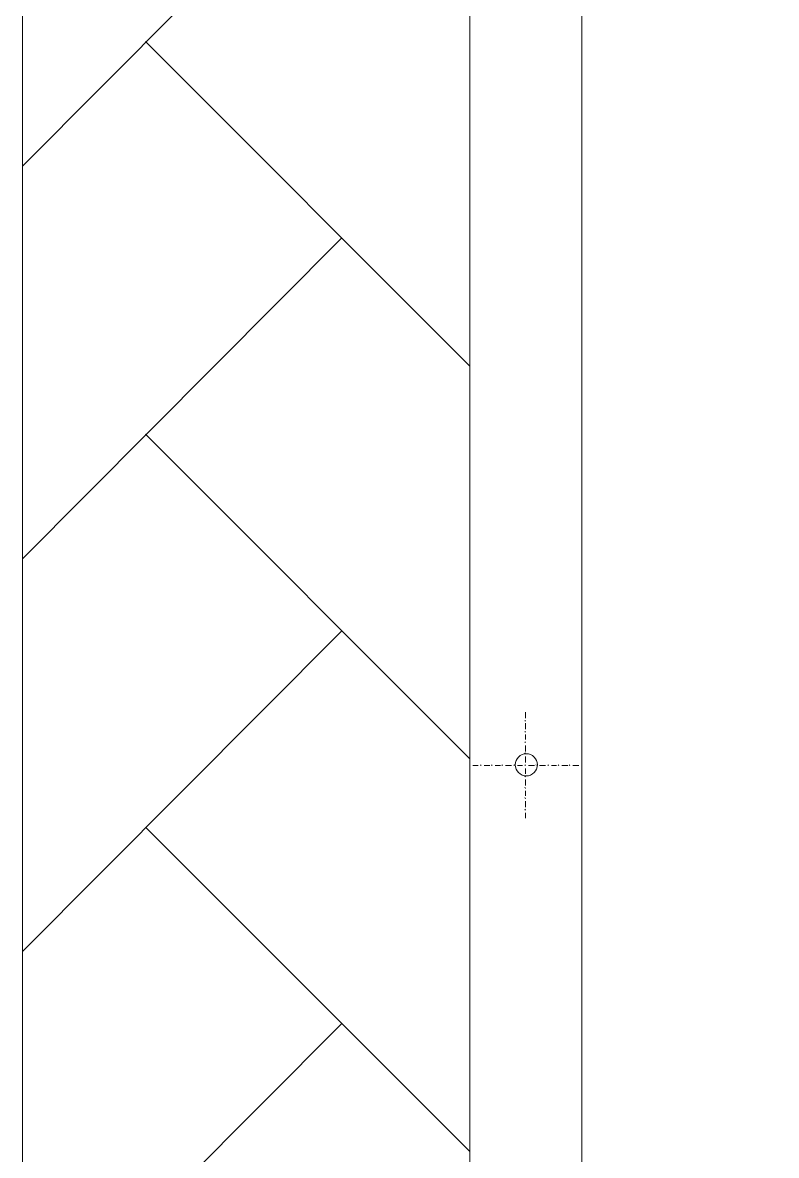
# Model space of a CAD drawing. Header units: millimetres. Extents: x 2928 to 3112, y 1220 to 1280.
# Drawn here: x 2939.241 to 2940.937, y 1255.662 to 1258.21 of the extents above; entities that cross this region are included whole.
import ezdxf

# ---------------------------------------------------------------- set-up
doc = ezdxf.new("R2010")
doc.units = ezdxf.units.MM

msp = doc.modelspace()

# ---------------------------------------------------------------- linework, layer by layer
at = {"color": 7, "linetype": 'Continuous', "lineweight": 5, "true_color": 0x000007}
msp.add_lwpolyline([(2939.24129, 1264.04895), (2939.24129, 1239.30359), (2939.24129, 1239.30359)], dxfattribs=at)
at = {"color": 252, "linetype": 'Continuous', "lineweight": 13, "true_color": 0x989898}
msp.add_lwpolyline([(2982.2769, 1240.06027), (2940.24797, 1240.06027), (2940.24797, 1263.2906), (2982.2769, 1263.2906)], close=True, dxfattribs=at)
at = {"color": 7, "linetype": 'Continuous', "lineweight": 20, "true_color": 0x000007}
msp.add_lwpolyline([(2954.85818, 1263.03893), (2954.85818, 1263.2906), (2940.24797, 1263.2906), (2940.24797, 1240.06027), (2954.82318, 1240.06027), (2954.82318, 1240.31361), (2940.49964, 1240.31361), (2940.49964, 1263.03893)], close=True, dxfattribs=at)
at = {"color": 9, "linetype": 'Continuous', "lineweight": 13, "true_color": 0xbababa}
for points in [[(2939.24129, 1257.88719), (2939.95963, 1258.60887), (2939.95963, 1258.60887)], [(2940.24797, 1257.43719), (2939.51796, 1258.1672), (2939.51796, 1258.1672)], [(2939.24129, 1257.00385), (2939.95963, 1257.72552), (2939.95963, 1257.72552)], [(2940.24797, 1256.55384), (2939.51796, 1257.28385), (2939.51796, 1257.28385)], [(2939.24129, 1256.1205), (2939.95963, 1256.84218), (2939.95963, 1256.84218)], [(2940.24797, 1255.67049), (2939.51796, 1256.4005), (2939.51796, 1256.4005)], [(2939.24129, 1255.23715), (2939.95963, 1255.95883), (2939.95963, 1255.95883)]]:
    msp.add_lwpolyline(points, dxfattribs=at)
at = {"color": 252, "linetype": 'Continuous', "lineweight": 13, "true_color": 0x989898}
for points in [[(2940.37297, 1256.65884), (2940.37297, 1256.64551), (2940.37297, 1256.64551)], [(2940.37297, 1256.63884), (2940.3713, 1256.64051), (2940.3713, 1256.64051)], [(2940.37297, 1256.63384), (2940.37297, 1256.62051), (2940.37297, 1256.62051)], [(2940.37297, 1256.61384), (2940.3713, 1256.61551), (2940.3713, 1256.61551)], [(2940.37297, 1256.60884), (2940.37297, 1256.59717), (2940.37297, 1256.59717)], [(2940.37297, 1256.59051), (2940.3713, 1256.59217), (2940.3713, 1256.59217)], [(2940.37297, 1256.58384), (2940.37297, 1256.57051), (2940.37297, 1256.57051)], [(2940.37297, 1256.56551), (2940.3713, 1256.56717), (2940.3713, 1256.56717)], [(2940.37297, 1256.55884), (2940.37297, 1256.54551), (2940.37297, 1256.54551)], [(2940.2663, 1256.53884), (2940.25464, 1256.53884), (2940.25464, 1256.53884)], [(2940.27297, 1256.53884), (2940.2713, 1256.54051), (2940.2713, 1256.54051)], [(2940.29297, 1256.53884), (2940.27964, 1256.53884), (2940.27964, 1256.53884)], [(2940.29797, 1256.53884), (2940.2963, 1256.54051), (2940.2963, 1256.54051)], [(2940.3163, 1256.53884), (2940.30464, 1256.53884), (2940.30464, 1256.53884)], [(2940.3213, 1256.53884), (2940.31964, 1256.54051), (2940.31964, 1256.54051)], [(2940.3413, 1256.53884), (2940.32797, 1256.53884), (2940.32797, 1256.53884)], [(2940.34797, 1256.53884), (2940.3463, 1256.54051), (2940.3463, 1256.54051)], [(2940.3663, 1256.53884), (2940.35464, 1256.53884), (2940.35464, 1256.53884)], [(2940.37297, 1256.53884), (2940.3713, 1256.54051), (2940.3713, 1256.54051)], [(2940.37297, 1256.53884), (2940.3713, 1256.54051), (2940.3713, 1256.54051)], [(2940.37297, 1256.53217), (2940.37297, 1256.52051), (2940.37297, 1256.52051)], [(2940.39297, 1256.53884), (2940.37964, 1256.53884), (2940.37964, 1256.53884)], [(2940.39964, 1256.53884), (2940.3963, 1256.54051), (2940.3963, 1256.54051)], [(2940.41797, 1256.53884), (2940.40464, 1256.53884), (2940.40464, 1256.53884)], [(2940.42464, 1256.53884), (2940.42297, 1256.54051), (2940.42297, 1256.54051)], [(2940.44297, 1256.53884), (2940.4313, 1256.53884), (2940.4313, 1256.53884)], [(2940.44797, 1256.53884), (2940.4463, 1256.54051), (2940.4463, 1256.54051)], [(2940.46797, 1256.53884), (2940.45464, 1256.53884), (2940.45464, 1256.53884)], [(2940.47297, 1256.53884), (2940.47131, 1256.54051), (2940.47131, 1256.54051)], [(2940.49297, 1256.53884), (2940.47964, 1256.53884), (2940.47964, 1256.53884)], [(2940.37297, 1256.51384), (2940.3713, 1256.51551), (2940.3713, 1256.51551)], [(2940.37297, 1256.50717), (2940.37297, 1256.49384), (2940.37297, 1256.49384)], [(2940.37297, 1256.48717), (2940.3713, 1256.49051), (2940.3713, 1256.49051)], [(2940.37297, 1256.48217), (2940.37297, 1256.47051), (2940.37297, 1256.47051)], [(2940.37297, 1256.46384), (2940.3713, 1256.46717), (2940.3713, 1256.46717)], [(2940.37297, 1256.45884), (2940.37297, 1256.4455), (2940.37297, 1256.4455)], [(2940.37297, 1256.43884), (2940.3713, 1256.4405), (2940.3713, 1256.4405)], [(2940.37297, 1256.43217), (2940.37297, 1256.4205), (2940.37297, 1256.4205)]]:
    msp.add_lwpolyline(points, dxfattribs=at)
at = {"color": 7, "linetype": 'Continuous', "lineweight": 5, "true_color": 0x000007}
msp.add_open_spline([(2940.39964, 1256.54051), (2940.39964, 1256.55384), (2940.38797, 1256.56551), (2940.37464, 1256.56551), (2940.37464, 1256.56551), (2940.3613, 1256.56551), (2940.34964, 1256.55384), (2940.34964, 1256.54051), (2940.34964, 1256.54051), (2940.34964, 1256.52717), (2940.3613, 1256.51551), (2940.37464, 1256.51551), (2940.37464, 1256.51551), (2940.38797, 1256.51551), (2940.39964, 1256.52717), (2940.39964, 1256.54051)], degree=3, knots=[0, 0, 0, 0, 0.0625, 0.0625, 0.0625, 0.0625, 0.125, 0.125, 0.125, 0.125, 0.1875, 0.1875, 0.1875, 0.1875, 1, 1, 1, 1], dxfattribs=at)

doc.saveas('drawing.dxf')
